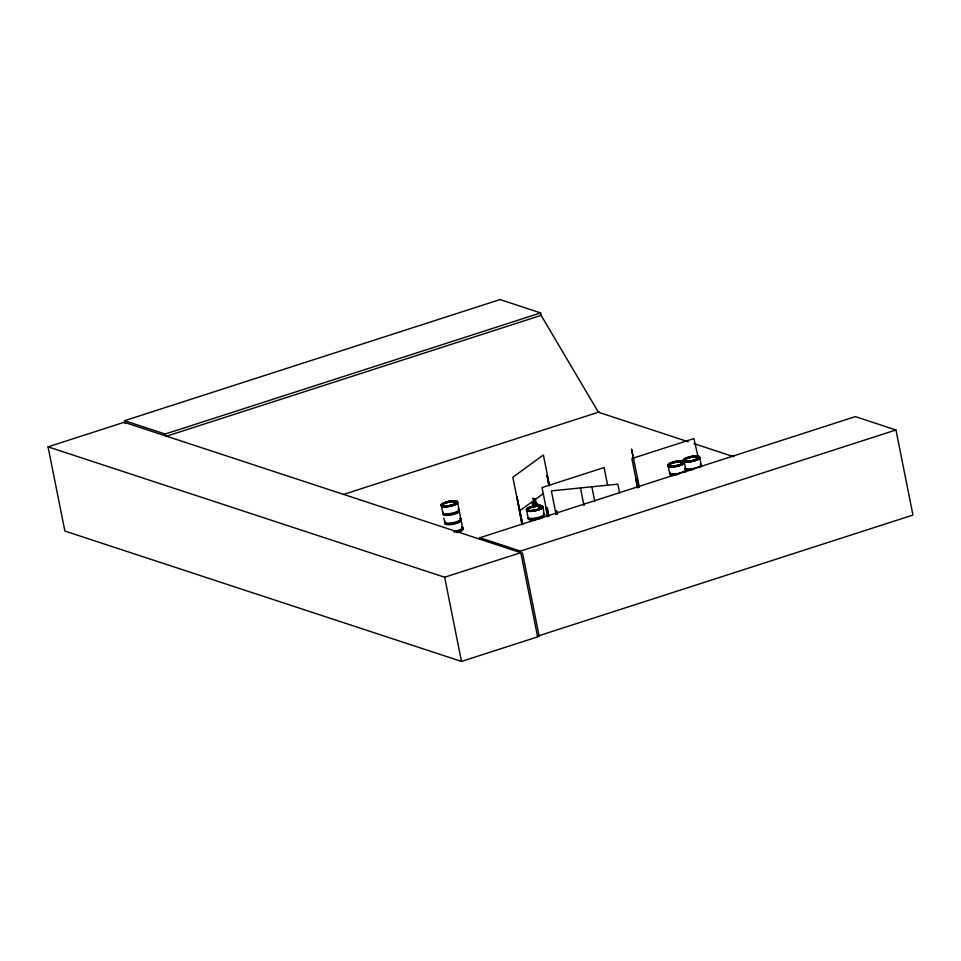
<?xml version="1.0" encoding="UTF-8"?>
<svg xmlns="http://www.w3.org/2000/svg" width="961" height="961" viewBox="0 0 961 961"><rect width="100%" height="100%" fill="white"/><g stroke="black" fill="none" stroke-linecap="round" stroke-linejoin="round"><path stroke-width="1.44" d="M532.406 503.564L532.85 502.219C536.466 504.621 530.4 495.708 535.265 499.131L536.046 503.396L537.307 505.102M532.538 503.528L532.911 502.363M442.985 505.822L443.802 506.303M455.61 502.495L454.036 502.507L454.709 502.747M454.169 502.639L455.19 502.267M454.673 501.882L455.73 501.87M528.202 510.771L528.526 510.147M528.538 510.159L529.415 510.579L528.045 510.723M539.662 506.964L540.418 506.591M540.791 506.363L540.839 507.012M670.165 465.701L670.958 466.157L670.213 466.469M669.769 466.229L670.069 465.713M681.229 462.025L682.526 462.001L681.481 462.83M680.82 462.649L681.505 462.241M681.037 462.986L682.478 462.517L681.962 462.157M681.986 462.854L682.682 462.421M685.89 460.763L685.097 460.92L685.854 460.739M685.109 461.268L686.106 461.172L685.217 461.4M685.373 461.544L686.298 461.148M695.92 457.592L697.65 457.808M696.833 457.88L696.461 457.148M697.734 457.136L695.896 457.76L696.641 457.352M697.446 457.616L697.23 456.968M697.698 457.208L698.275 457.496L697.434 457.76M534.22 502.795L533.511 503.852L534.028 506.423M556.719 511.108C553.704 511.264 559.062 510.892 557.284 513.931M443.55 506.267L444.186 506.075L443.417 506.231M454.913 502.723L453.712 502.795L454.325 502.291M529.018 510.555L528.742 510.507M539.734 506.471L538.941 507.3L539.95 507.264M539.445 506.867L540.538 507.132M541.271 506.747L539.794 507.396M669.673 466.145L670.55 466.181M686.19 461.316L685.193 460.956M698.167 457.376L693.914 438.564L631.87 458.577L637.72 487.876M521.883 524.562L517.03 497.378L522.796 524.165M517.438 497.354L516.525 497.75M546.569 475.827L547.085 475.443M519.565 510.952L543.073 493.786M454.385 502.363L455.562 501.978M539.914 506.723L541.331 506.663L540.442 507.276M669.865 466.349L670.43 466.013M696.004 457.64L696.857 457.292M697.085 457.244L697.314 457.208M698.034 457.472L697.242 457.808M455.31 502.627L455.562 501.858M528.55 510.651L528.778 510.784M539.337 506.771L540.214 506.543M670.406 466.193L669.853 466.505M696.389 457.148L697.254 456.931M547.614 516.429L545.92 507.961L547.169 507.684L548.863 516.153M637.443 487.443L635.75 478.986L636.795 478.638L638.693 487.179M636.999 478.71L635.75 478.986M125.146 423.597L124.57 420.69L500.032 299.568L540.635 312.914L541.127 315.364L598.403 412.221L688.232 441.748M48.05 446.841L124.185 422.275L520.802 552.671L444.667 577.225L48.05 446.841L64.88 531.049L461.496 661.432L537.619 636.879L520.478 551.097L479.887 537.74L480.2 539.325M124.57 420.69L165.172 434.036L540.635 312.914M541.127 315.364L165.652 436.486L165.172 434.036M343.461 494.459L599.292 411.933M535.265 499.131L535.926 503.432M532.85 502.219L537.427 503.84C539.073 507.744 537.74 502.579 535.962 503.312M479.887 537.74L855.35 416.618L895.952 429.975L912.95 515.06L537.487 636.182M520.478 551.097L895.952 429.975M454.385 502.183L455.286 501.99M455.118 502.675L456.103 502.147L455.442 501.834M696.713 457.52L697.83 457.448M454.889 502.843L456.211 502.279L455.19 502.074M681.445 462.181L682.658 462.169M681.938 462.697L680.905 462.685M540.406 507.12L539.001 507.144M454.877 502.591L454.048 502.723M443.249 506.255L442.961 506.267M681.157 462.445L682.502 462.457M540.334 506.351L541.439 506.783M681.217 462.409L680.484 462.878L681.301 462.842M454.373 502.759L453.772 502.639M547.169 507.684L548.659 516.081M537.788 636.074L539.229 636.542L522.544 553.043M693.938 443.622L733.856 456.751M533.175 498.531L535.229 499.252M534.496 504.177L536.322 504.777M699.704 457.496A8.325 2.126 -11.3 0 1 687.115 461.556A8.325 2.126 -11.3 0 1 687.8 457.688A8.325 2.126 -11.3 0 1 699.704 457.496L701.182 464.968M684.352 462.433A8.325 2.126 -11.3 0 1 671.763 466.493A8.325 2.126 -11.3 0 1 672.448 462.625A8.325 2.126 -11.3 0 1 684.352 462.433L685.83 469.917M668.039 465.28L669.553 472.74M639.389 487.179L631.521 449.039L633.563 459.286M636.795 478.638L638.488 487.107M619.557 492.945L617.803 484.164L551.362 490.891L556.047 514.327M607.592 485.125L604.085 467.551L542.04 487.563L547.89 516.85M591.868 486.795L594.799 501.438M580.456 487.948L583.964 505.522M556.587 511.252L557.14 514.075M555.59 511.228L556.155 514.051M549.548 485.701L543.397 454.949L512.838 477.269L522.291 524.538M547.362 476.86L549.055 485.317M546.977 475.803L548.959 485.677M542.797 506.879L544.286 514.339M533.295 498.483L534.088 502.831M533.295 507.624L532.454 503.444L532.887 506.267M526.496 509.714L528.009 517.162A8.289 2.114 -11.3 0 0 537.86 517.547A8.289 2.114 -11.3 0 0 543.385 513.426M517.03 497.378L518.435 504.429M519 507.252L522.388 524.189M457.58 502.351A8.325 2.126 -11.3 0 1 444.991 506.411A8.325 2.126 -11.3 0 1 445.676 502.543A8.325 2.126 -11.3 0 1 457.58 502.351L459.058 509.835M459.358 511.396L460.896 519.132M461.208 520.694L462.721 528.142M441.267 505.198L442.781 512.657M443.862 518.087L444.619 521.955M444.667 577.225L461.496 661.432M543.698 514.399A8.421 2.15 -11.3 0 1 537.031 518.832A8.421 2.15 -11.3 0 1 528.466 517.571M543.698 514.976A8.289 2.114 -11.3 0 1 537.127 519.336A8.289 2.114 -11.3 0 1 528.694 518.099M543.602 513.919A8.421 2.15 -11.3 0 1 538.004 518.111A8.421 2.15 -11.3 0 1 527.985 517.727M461.04 520.165A8.289 2.114 -11.3 0 1 452.679 524.322A8.289 2.114 -11.3 0 1 445.327 522.88M460.331 519.18A8.421 2.15 -11.3 0 1 453.652 523.613A8.421 2.15 -11.3 0 1 445.087 522.352M462.77 528.454A8.289 2.114 -11.3 0 1 456.355 531.661A8.289 2.114 -11.3 0 0 461.881 527.565A8.289 2.114 -11.3 0 1 462.589 527.925A8.277 2.114 -11.3 0 0 461.857 527.553M461.845 527.229A8.325 2.126 -11.3 0 1 454.181 531.817M459.202 510.291A8.421 2.15 -11.3 0 1 450.709 514.531A8.421 2.15 -11.3 0 1 443.237 513.066M460.007 518.207A8.289 2.114 -11.3 0 1 453.436 522.568A8.289 2.114 -11.3 0 1 445.015 521.33M459.178 510.868A8.289 2.114 -11.3 0 1 450.829 515.036A8.289 2.114 -11.3 0 1 443.465 513.594M460.235 518.712A8.421 2.15 -11.3 0 1 453.556 523.132A8.421 2.15 -11.3 0 1 445.003 521.883M458.373 509.414A8.421 2.15 -11.3 0 1 451.694 513.847A8.421 2.15 -11.3 0 1 443.141 512.585M458.157 508.91A8.289 2.114 -11.3 0 1 451.586 513.27A8.289 2.114 -11.3 0 1 443.153 512.033M462.746 528.478A8.277 2.114 -11.3 0 1 456.355 531.673M462.697 528.334A8.325 2.126 -11.3 0 1 456.439 532.07M683.355 472.452A8.421 2.15 -11.3 0 0 685.878 469.893A8.421 2.15 -11.3 0 0 692.833 469.665M679.535 473.689A8.421 2.15 -11.3 0 1 669.913 472.668M669.913 472.115A8.313 2.126 -11.3 0 0 678.358 473.353A8.313 2.126 -11.3 0 0 684.941 468.992A8.421 2.15 -11.3 0 0 694.887 468.728M685.974 470.373A8.421 2.15 -11.3 0 1 684.845 472.235M677.481 474.614A8.421 2.15 -11.3 0 1 670.009 473.148M673.589 475.527A8.289 2.114 -11.3 0 1 670.237 473.677M685.95 470.95A8.289 2.114 -11.3 0 1 686.13 471.479M701.23 464.944A8.421 2.15 -11.3 0 1 698.695 467.502M700.293 464.031A8.313 2.126 -11.3 0 1 695.788 467.899A8.313 2.126 -11.3 0 1 685.061 468.319M701.314 465.424A8.421 2.15 -11.3 0 1 700.185 467.286M688.929 470.566A8.289 2.114 -11.3 0 1 685.385 469.869M701.302 466.001A8.289 2.114 -11.3 0 1 701.47 466.529M532.862 506.051L532.862 506.051M535.037 499.828L533.86 499.444L534.136 500.825L535.313 501.21L535.037 499.828M530.172 510.591A8.289 2.114 -11.3 0 0 542.713 506.543A8.289 2.114 -11.3 0 0 530.856 506.723A8.289 2.114 -11.3 0 0 530.172 510.591A8.277 2.114 -11.3 0 0 542.701 506.567A8.277 2.114 -11.3 0 0 530.868 506.747A8.277 2.114 -11.3 0 0 530.184 510.603M530.328 511.396A8.289 2.114 -11.3 0 0 542.881 507.348A8.289 2.114 -11.3 0 0 531.013 507.528A8.289 2.114 -11.3 0 0 530.328 511.396A8.265 2.114 -11.3 0 0 542.845 507.348A8.265 2.114 -11.3 0 0 531.037 507.54A8.265 2.114 -11.3 0 0 530.352 511.384M530.22 510.904A8.325 2.126 -11.3 0 0 542.809 506.843A8.325 2.126 -11.3 0 0 530.904 507.036A8.325 2.126 -11.3 0 0 530.22 510.904M444.943 506.075A8.289 2.114 -11.3 0 0 457.484 502.026A8.289 2.114 -11.3 0 0 445.628 502.219A8.289 2.114 -11.3 0 0 444.943 506.075A8.277 2.114 -11.3 0 0 457.472 502.05A8.277 2.114 -11.3 0 0 445.64 502.243A8.313 2.126 -11.3 0 0 444.943 506.135A8.313 2.126 -11.3 0 0 457.508 502.074A8.313 2.126 -11.3 0 0 445.628 502.267A8.277 2.114 -11.3 0 0 444.955 506.087M454.133 531.589A8.289 2.114 -11.3 0 0 461.773 527.024A8.277 2.114 -11.3 0 1 454.133 531.565M445.099 506.879A8.289 2.114 -11.3 0 0 457.64 502.831A8.289 2.114 -11.3 0 0 445.784 503.023A8.289 2.114 -11.3 0 0 445.099 506.879A8.265 2.114 -11.3 0 0 457.616 502.843A8.265 2.114 -11.3 0 0 445.808 503.023A8.265 2.114 -11.3 0 0 445.123 506.867M456.535 532.526A8.289 2.114 -11.3 0 0 462.77 528.802A8.265 2.114 -11.3 0 1 456.523 532.514M671.703 466.169A8.313 2.126 -11.3 0 0 684.268 462.109A8.313 2.126 -11.3 0 0 672.388 462.301A8.313 2.126 -11.3 0 0 671.703 466.169A8.313 2.126 -11.3 0 0 684.28 462.157A8.277 2.114 -11.3 0 0 672.412 462.325A8.313 2.126 -11.3 0 0 671.715 466.217M671.727 466.169A8.277 2.114 -11.3 0 0 684.244 462.133A8.313 2.126 -11.3 0 0 672.4 462.349A8.277 2.114 -11.3 0 0 671.727 466.169M671.871 466.962A8.289 2.114 -11.3 0 0 684.412 462.914A8.289 2.114 -11.3 0 0 672.556 463.106A8.289 2.114 -11.3 0 0 671.871 466.962A8.265 2.114 -11.3 0 0 684.388 462.926A8.265 2.114 -11.3 0 0 672.568 463.106A8.265 2.114 -11.3 0 0 671.895 466.95M687.055 461.208A8.313 2.126 -11.3 0 0 699.62 457.16A8.313 2.126 -11.3 0 0 687.74 457.34A8.313 2.126 -11.3 0 0 687.055 461.208A8.277 2.114 -11.3 0 0 699.596 457.184A8.277 2.114 -11.3 0 0 687.752 457.364A8.277 2.114 -11.3 0 0 687.079 461.22M687.223 462.013A8.289 2.114 -11.3 0 0 699.764 457.965A8.289 2.114 -11.3 0 0 687.908 458.157A8.289 2.114 -11.3 0 0 687.223 462.013A8.265 2.114 -11.3 0 0 699.728 457.977A8.265 2.114 -11.3 0 0 687.92 458.157A8.265 2.114 -11.3 0 0 687.247 462.001"/></g></svg>
